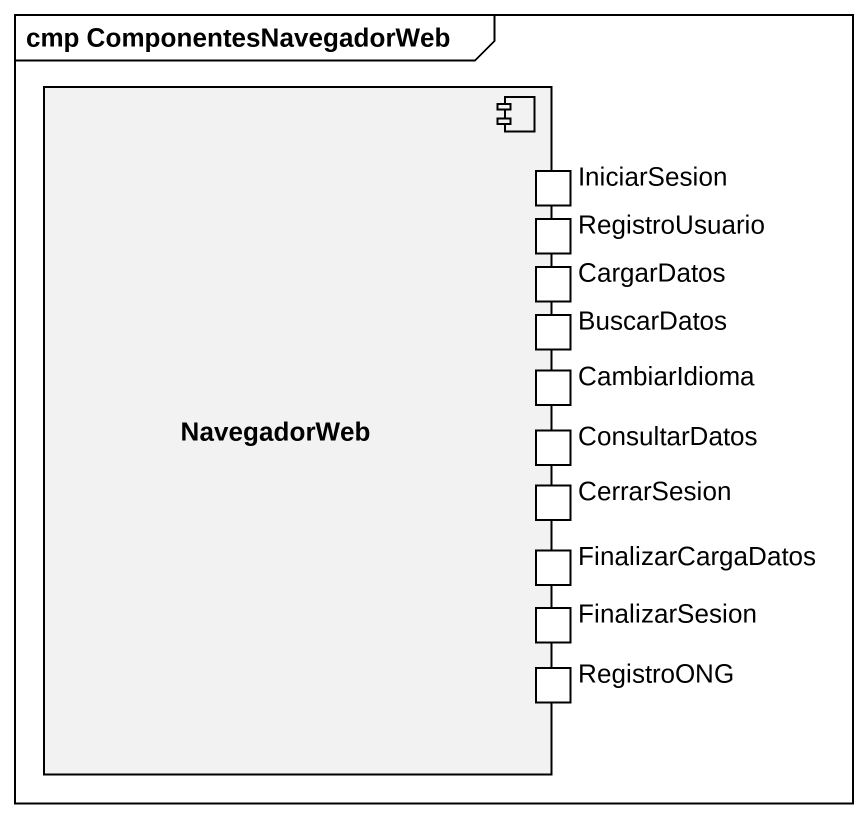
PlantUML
@startuml
mainframe cmp ComponentesNavegadorWeb
component NavegadorWeb {
  port IniciarSesion
  port RegistroUsuario
  port CargarDatos <<Port>>
  port CambiarIdioma
  port BuscarDatos
  port CerrarSesion
  port ConsultarDatos
  port FinalizarCargaDatos
  port FinalizarSesion
  port RegistroONG
}
@enduml
